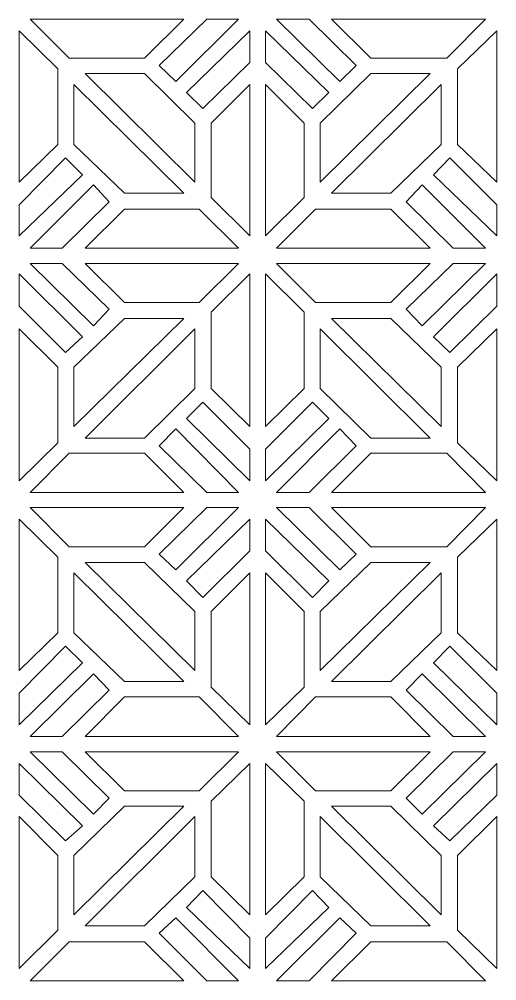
# Model space of a CAD drawing. Header units: millimetres. Extents: x -1200 to 1200, y -590 to 590.
# Drawn here: x -1200 to -615, y -590 to 590 of the extents above; entities that cross this region are included whole.
import ezdxf

# ---------------------------------------------------------------- set-up
doc = ezdxf.new("R2010")
doc.units = ezdxf.units.MM
doc.header["$MEASUREMENT"] = 0
doc.layers.add('Layer 1', color=7, linetype='Continuous')

msp = doc.modelspace()

# ---------------------------------------------------------------- linework, layer by layer
at = {"layer": 'Layer 1', "color": 250, "lineweight": 20}
for points, knots in [([(-1186.8798, 589.9734), (-1186.8798, 589.9734), (-998.2018, 589.9734), (-998.2018, 589.9734), (-998.2018, 589.9734), (-1046.3435, 542.0223), (-1046.3435, 542.0223), (-1046.3435, 542.0223), (-1138.7412, 542.0223), (-1138.7412, 542.0223), (-1138.7412, 542.0223), (-1186.8798, 589.9734), (-1186.8798, 589.9734)], [0, 0, 0, 0, 0.25, 0.25, 0.25, 0.5, 0.5, 0.5, 0.75, 0.75, 0.75, 1, 1, 1, 1]), ([(-931.4279, 589.9734), (-931.4279, 589.9734), (-1008.2961, 513.5514), (-1008.2961, 513.5514), (-1008.2961, 513.5514), (-1028.4845, 533.0346), (-1028.4845, 533.0346), (-1028.4845, 533.0346), (-970.2517, 589.9734), (-970.2517, 589.9734), (-970.2517, 589.9734), (-931.4279, 589.9734), (-931.4279, 589.9734)], [0, 0, 0, 0, 0.25, 0.25, 0.25, 0.5, 0.5, 0.5, 0.75, 0.75, 0.75, 1, 1, 1, 1]), ([(-884.8423, 589.9734), (-884.8423, 589.9734), (-844.4654, 589.9734), (-844.4654, 589.9734), (-844.4654, 589.9734), (-787.0092, 533.0346), (-787.0092, 533.0346), (-787.0092, 533.0346), (-807.1976, 513.5514), (-807.1976, 513.5514), (-807.1976, 513.5514), (-884.8423, 589.9734), (-884.8423, 589.9734)], [0, 0, 0, 0, 0.25, 0.25, 0.25, 0.5, 0.5, 0.5, 0.75, 0.75, 0.75, 1, 1, 1, 1]), ([(-817.2918, 589.9734), (-817.2918, 589.9734), (-628.6139, 589.9734), (-628.6139, 589.9734), (-628.6139, 589.9734), (-675.9759, 542.0223), (-675.9759, 542.0223), (-675.9759, 542.0223), (-769.1502, 542.0223), (-769.1502, 542.0223), (-769.1502, 542.0223), (-817.2918, 589.9734), (-817.2918, 589.9734)], [0, 0, 0, 0, 0.25, 0.25, 0.25, 0.5, 0.5, 0.5, 0.75, 0.75, 0.75, 1, 1, 1, 1]), ([(-1200.0799, 389.9306), (-1200.0799, 389.9306), (-1200.0799, 575.738), (-1200.0799, 575.738), (-1200.0799, 575.738), (-1152.7147, 529.2884), (-1152.7147, 529.2884), (-1152.7147, 529.2884), (-1152.7147, 436.3832), (-1152.7147, 436.3832), (-1152.7147, 436.3832), (-1200.0799, 389.9306), (-1200.0799, 389.9306)], [0, 0, 0, 0, 0.25, 0.25, 0.25, 0.5, 0.5, 0.5, 0.75, 0.75, 0.75, 1, 1, 1, 1]), ([(-995.0959, 500.0652), (-995.0959, 500.0652), (-917.4512, 575.738), (-917.4512, 575.738), (-917.4512, 575.738), (-917.4512, 536.7808), (-917.4512, 536.7808), (-917.4512, 536.7808), (-974.9106, 480.585), (-974.9106, 480.585), (-974.9106, 480.585), (-995.0959, 500.0652), (-995.0959, 500.0652)], [0, 0, 0, 0, 0.25, 0.25, 0.25, 0.5, 0.5, 0.5, 0.75, 0.75, 0.75, 1, 1, 1, 1]), ([(-898.0425, 536.7808), (-898.0425, 536.7808), (-898.0425, 575.738), (-898.0425, 575.738), (-898.0425, 575.738), (-820.3977, 500.0652), (-820.3977, 500.0652), (-820.3977, 500.0652), (-840.583, 480.585), (-840.583, 480.585), (-840.583, 480.585), (-898.0425, 536.7808), (-898.0425, 536.7808)], [0, 0, 0, 0, 0.25, 0.25, 0.25, 0.5, 0.5, 0.5, 0.75, 0.75, 0.75, 1, 1, 1, 1]), ([(-614.6373, 575.738), (-614.6373, 575.738), (-614.6373, 389.9306), (-614.6373, 389.9306), (-614.6373, 389.9306), (-662.779, 436.3832), (-662.779, 436.3832), (-662.779, 436.3832), (-662.779, 529.2884), (-662.779, 529.2884), (-662.779, 529.2884), (-614.6373, 575.738), (-614.6373, 575.738)], [0, 0, 0, 0, 0.25, 0.25, 0.25, 0.5, 0.5, 0.5, 0.75, 0.75, 0.75, 1, 1, 1, 1]), ([(-985.0049, 389.9306), (-985.0049, 389.9306), (-1119.3293, 523.2945), (-1119.3293, 523.2945), (-1119.3293, 523.2945), (-1046.3435, 523.2945), (-1046.3435, 523.2945), (-1046.3435, 523.2945), (-985.0049, 462.6064), (-985.0049, 462.6064), (-985.0049, 462.6064), (-985.0049, 389.9306), (-985.0049, 389.9306)], [0, 0, 0, 0, 0.25, 0.25, 0.25, 0.5, 0.5, 0.5, 0.75, 0.75, 0.75, 1, 1, 1, 1]), ([(-769.1502, 523.2945), (-769.1502, 523.2945), (-696.1643, 523.2945), (-696.1643, 523.2945), (-696.1643, 523.2945), (-831.2653, 389.9306), (-831.2653, 389.9306), (-831.2653, 389.9306), (-831.2653, 462.6064), (-831.2653, 462.6064), (-831.2653, 462.6064), (-769.1502, 523.2945), (-769.1502, 523.2945)], [0, 0, 0, 0, 0.25, 0.25, 0.25, 0.5, 0.5, 0.5, 0.75, 0.75, 0.75, 1, 1, 1, 1]), ([(-1133.3059, 509.8083), (-1133.3059, 509.8083), (-998.2018, 376.4505), (-998.2018, 376.4505), (-998.2018, 376.4505), (-1071.1877, 376.4505), (-1071.1877, 376.4505), (-1071.1877, 376.4505), (-1133.3059, 436.3832), (-1133.3059, 436.3832), (-1133.3059, 436.3832), (-1133.3059, 509.8083), (-1133.3059, 509.8083)], [0, 0, 0, 0, 0.25, 0.25, 0.25, 0.5, 0.5, 0.5, 0.75, 0.75, 0.75, 1, 1, 1, 1]), ([(-917.4512, 509.8083), (-917.4512, 509.8083), (-917.4512, 324.004), (-917.4512, 324.004), (-917.4512, 324.004), (-964.8164, 371.2059), (-964.8164, 371.2059), (-964.8164, 371.2059), (-964.8164, 462.6064), (-964.8164, 462.6064), (-964.8164, 462.6064), (-917.4512, 509.8083), (-917.4512, 509.8083)], [0, 0, 0, 0, 0.25, 0.25, 0.25, 0.5, 0.5, 0.5, 0.75, 0.75, 0.75, 1, 1, 1, 1]), ([(-898.0425, 324.004), (-898.0425, 324.004), (-898.0425, 509.8083), (-898.0425, 509.8083), (-898.0425, 509.8083), (-850.6772, 462.6064), (-850.6772, 462.6064), (-850.6772, 462.6064), (-850.6772, 371.2059), (-850.6772, 371.2059), (-850.6772, 371.2059), (-898.0425, 324.004), (-898.0425, 324.004)], [0, 0, 0, 0, 0.25, 0.25, 0.25, 0.5, 0.5, 0.5, 0.75, 0.75, 0.75, 1, 1, 1, 1]), ([(-682.9642, 509.8083), (-682.9642, 509.8083), (-682.9642, 436.3832), (-682.9642, 436.3832), (-682.9642, 436.3832), (-744.306, 376.4505), (-744.306, 376.4505), (-744.306, 376.4505), (-817.2918, 376.4505), (-817.2918, 376.4505), (-817.2918, 376.4505), (-682.9642, 509.8083), (-682.9642, 509.8083)], [0, 0, 0, 0, 0.25, 0.25, 0.25, 0.5, 0.5, 0.5, 0.75, 0.75, 0.75, 1, 1, 1, 1]), ([(-1200.0799, 324.004), (-1200.0799, 324.004), (-1200.0799, 362.215), (-1200.0799, 362.215), (-1200.0799, 362.215), (-1143.4001, 419.9), (-1143.4001, 419.9), (-1143.4001, 419.9), (-1122.4352, 398.9215), (-1122.4352, 398.9215), (-1122.4352, 398.9215), (-1200.0799, 324.004), (-1200.0799, 324.004)], [0, 0, 0, 0, 0.25, 0.25, 0.25, 0.5, 0.5, 0.5, 0.75, 0.75, 0.75, 1, 1, 1, 1]), ([(-614.6373, 362.215), (-614.6373, 362.215), (-614.6373, 324.004), (-614.6373, 324.004), (-614.6373, 324.004), (-692.282, 398.9215), (-692.282, 398.9215), (-692.282, 398.9215), (-672.0935, 419.9), (-672.0935, 419.9), (-672.0935, 419.9), (-614.6373, 362.215), (-614.6373, 362.215)], [0, 0, 0, 0, 0.25, 0.25, 0.25, 0.5, 0.5, 0.5, 0.75, 0.75, 0.75, 1, 1, 1, 1]), ([(-1147.2825, 309.0193), (-1147.2825, 309.0193), (-1186.8798, 309.0193), (-1186.8798, 309.0193), (-1186.8798, 309.0193), (-1109.2351, 386.9337), (-1109.2351, 386.9337), (-1109.2351, 386.9337), (-1089.8232, 365.9612), (-1089.8232, 365.9612), (-1089.8232, 365.9612), (-1147.2825, 309.0193), (-1147.2825, 309.0193)], [0, 0, 0, 0, 0.25, 0.25, 0.25, 0.5, 0.5, 0.5, 0.75, 0.75, 0.75, 1, 1, 1, 1]), ([(-628.6139, 309.0193), (-628.6139, 309.0193), (-668.2112, 309.0193), (-668.2112, 309.0193), (-668.2112, 309.0193), (-725.6706, 365.9612), (-725.6706, 365.9612), (-725.6706, 365.9612), (-706.2586, 386.9337), (-706.2586, 386.9337), (-706.2586, 386.9337), (-628.6139, 309.0193), (-628.6139, 309.0193)], [0, 0, 0, 0, 0.25, 0.25, 0.25, 0.5, 0.5, 0.5, 0.75, 0.75, 0.75, 1, 1, 1, 1]), ([(-931.4279, 309.0193), (-931.4279, 309.0193), (-1119.3293, 309.0193), (-1119.3293, 309.0193), (-1119.3293, 309.0193), (-1071.1877, 356.9703), (-1071.1877, 356.9703), (-1071.1877, 356.9703), (-979.5695, 356.9703), (-979.5695, 356.9703), (-979.5695, 356.9703), (-931.4279, 309.0193), (-931.4279, 309.0193)], [0, 0, 0, 0, 0.25, 0.25, 0.25, 0.5, 0.5, 0.5, 0.75, 0.75, 0.75, 1, 1, 1, 1]), ([(-696.1643, 309.0193), (-696.1643, 309.0193), (-884.8423, 309.0193), (-884.8423, 309.0193), (-884.8423, 309.0193), (-836.7006, 356.9703), (-836.7006, 356.9703), (-836.7006, 356.9703), (-744.306, 356.9703), (-744.306, 356.9703), (-744.306, 356.9703), (-696.1643, 309.0193), (-696.1643, 309.0193)], [0, 0, 0, 0, 0.25, 0.25, 0.25, 0.5, 0.5, 0.5, 0.75, 0.75, 0.75, 1, 1, 1, 1]), ([(-1186.8798, 290.2884), (-1186.8798, 290.2884), (-1147.2825, 290.2884), (-1147.2825, 290.2884), (-1147.2825, 290.2884), (-1089.8232, 234.0958), (-1089.8232, 234.0958), (-1089.8232, 234.0958), (-1109.2351, 213.8725), (-1109.2351, 213.8725), (-1109.2351, 213.8725), (-1186.8798, 290.2884), (-1186.8798, 290.2884)], [0, 0, 0, 0, 0.25, 0.25, 0.25, 0.5, 0.5, 0.5, 0.75, 0.75, 0.75, 1, 1, 1, 1]), ([(-1119.3293, 290.2884), (-1119.3293, 290.2884), (-931.4279, 290.2884), (-931.4279, 290.2884), (-931.4279, 290.2884), (-979.5695, 242.3404), (-979.5695, 242.3404), (-979.5695, 242.3404), (-1071.1877, 242.3404), (-1071.1877, 242.3404), (-1071.1877, 242.3404), (-1119.3293, 290.2884), (-1119.3293, 290.2884)], [0, 0, 0, 0, 0.25, 0.25, 0.25, 0.5, 0.5, 0.5, 0.75, 0.75, 0.75, 1, 1, 1, 1]), ([(-884.8423, 290.2884), (-884.8423, 290.2884), (-696.1643, 290.2884), (-696.1643, 290.2884), (-696.1643, 290.2884), (-744.306, 242.3404), (-744.306, 242.3404), (-744.306, 242.3404), (-836.7006, 242.3404), (-836.7006, 242.3404), (-836.7006, 242.3404), (-884.8423, 290.2884), (-884.8423, 290.2884)], [0, 0, 0, 0, 0.25, 0.25, 0.25, 0.5, 0.5, 0.5, 0.75, 0.75, 0.75, 1, 1, 1, 1]), ([(-668.2112, 290.2884), (-668.2112, 290.2884), (-628.6139, 290.2884), (-628.6139, 290.2884), (-628.6139, 290.2884), (-706.2586, 213.8725), (-706.2586, 213.8725), (-706.2586, 213.8725), (-725.6706, 234.0958), (-725.6706, 234.0958), (-725.6706, 234.0958), (-668.2112, 290.2884), (-668.2112, 290.2884)], [0, 0, 0, 0, 0.25, 0.25, 0.25, 0.5, 0.5, 0.5, 0.75, 0.75, 0.75, 1, 1, 1, 1]), ([(-1200.0799, 237.845), (-1200.0799, 237.845), (-1200.0799, 277.5545), (-1200.0799, 277.5545), (-1200.0799, 277.5545), (-1122.4352, 200.3862), (-1122.4352, 200.3862), (-1122.4352, 200.3862), (-1143.4001, 180.9061), (-1143.4001, 180.9061), (-1143.4001, 180.9061), (-1200.0799, 237.845), (-1200.0799, 237.845)], [0, 0, 0, 0, 0.25, 0.25, 0.25, 0.5, 0.5, 0.5, 0.75, 0.75, 0.75, 1, 1, 1, 1]), ([(-964.8164, 136.7043), (-964.8164, 136.7043), (-964.8164, 230.3526), (-964.8164, 230.3526), (-964.8164, 230.3526), (-917.4512, 277.5545), (-917.4512, 277.5545), (-917.4512, 277.5545), (-917.4512, 90.2517), (-917.4512, 90.2517), (-917.4512, 90.2517), (-964.8164, 136.7043), (-964.8164, 136.7043)], [0, 0, 0, 0, 0.25, 0.25, 0.25, 0.5, 0.5, 0.5, 0.75, 0.75, 0.75, 1, 1, 1, 1]), ([(-850.6772, 136.7043), (-850.6772, 136.7043), (-898.0425, 90.2517), (-898.0425, 90.2517), (-898.0425, 90.2517), (-898.0425, 277.5545), (-898.0425, 277.5545), (-898.0425, 277.5545), (-850.6772, 230.3526), (-850.6772, 230.3526), (-850.6772, 230.3526), (-850.6772, 136.7043), (-850.6772, 136.7043)], [0, 0, 0, 0, 0.25, 0.25, 0.25, 0.5, 0.5, 0.5, 0.75, 0.75, 0.75, 1, 1, 1, 1]), ([(-614.6373, 277.5545), (-614.6373, 277.5545), (-614.6373, 237.845), (-614.6373, 237.845), (-614.6373, 237.845), (-672.0935, 180.9061), (-672.0935, 180.9061), (-672.0935, 180.9061), (-692.282, 200.3862), (-692.282, 200.3862), (-692.282, 200.3862), (-614.6373, 277.5545), (-614.6373, 277.5545)], [0, 0, 0, 0, 0.25, 0.25, 0.25, 0.5, 0.5, 0.5, 0.75, 0.75, 0.75, 1, 1, 1, 1]), ([(-1133.3059, 90.2517), (-1133.3059, 90.2517), (-1133.3059, 162.9245), (-1133.3059, 162.9245), (-1133.3059, 162.9245), (-1071.1877, 222.8633), (-1071.1877, 222.8633), (-1071.1877, 222.8633), (-998.2018, 222.8633), (-998.2018, 222.8633), (-998.2018, 222.8633), (-1133.3059, 90.2517), (-1133.3059, 90.2517)], [0, 0, 0, 0, 0.25, 0.25, 0.25, 0.5, 0.5, 0.5, 0.75, 0.75, 0.75, 1, 1, 1, 1]), ([(-682.9642, 162.9245), (-682.9642, 162.9245), (-682.9642, 90.2517), (-682.9642, 90.2517), (-682.9642, 90.2517), (-817.2918, 222.8633), (-817.2918, 222.8633), (-817.2918, 222.8633), (-744.306, 222.8633), (-744.306, 222.8633), (-744.306, 222.8633), (-682.9642, 162.9245), (-682.9642, 162.9245)], [0, 0, 0, 0, 0.25, 0.25, 0.25, 0.5, 0.5, 0.5, 0.75, 0.75, 0.75, 1, 1, 1, 1]), ([(-1200.0799, 23.5728), (-1200.0799, 23.5728), (-1200.0799, 210.1232), (-1200.0799, 210.1232), (-1200.0799, 210.1232), (-1152.7147, 162.9245), (-1152.7147, 162.9245), (-1152.7147, 162.9245), (-1152.7147, 70.0254), (-1152.7147, 70.0254), (-1152.7147, 70.0254), (-1200.0799, 23.5728), (-1200.0799, 23.5728)], [0, 0, 0, 0, 0.25, 0.25, 0.25, 0.5, 0.5, 0.5, 0.75, 0.75, 0.75, 1, 1, 1, 1]), ([(-1046.3435, 76.0162), (-1046.3435, 76.0162), (-1119.3293, 76.0162), (-1119.3293, 76.0162), (-1119.3293, 76.0162), (-985.0049, 210.1232), (-985.0049, 210.1232), (-985.0049, 210.1232), (-985.0049, 136.7043), (-985.0049, 136.7043), (-985.0049, 136.7043), (-1046.3435, 76.0162), (-1046.3435, 76.0162)], [0, 0, 0, 0, 0.25, 0.25, 0.25, 0.5, 0.5, 0.5, 0.75, 0.75, 0.75, 1, 1, 1, 1]), ([(-696.1643, 76.0162), (-696.1643, 76.0162), (-769.1502, 76.0162), (-769.1502, 76.0162), (-769.1502, 76.0162), (-831.2653, 136.7043), (-831.2653, 136.7043), (-831.2653, 136.7043), (-831.2653, 210.1232), (-831.2653, 210.1232), (-831.2653, 210.1232), (-696.1643, 76.0162), (-696.1643, 76.0162)], [0, 0, 0, 0, 0.25, 0.25, 0.25, 0.5, 0.5, 0.5, 0.75, 0.75, 0.75, 1, 1, 1, 1]), ([(-614.6373, 210.1232), (-614.6373, 210.1232), (-614.6373, 23.5728), (-614.6373, 23.5728), (-614.6373, 23.5728), (-662.779, 70.0254), (-662.779, 70.0254), (-662.779, 70.0254), (-662.779, 162.9245), (-662.779, 162.9245), (-662.779, 162.9245), (-614.6373, 210.1232), (-614.6373, 210.1232)], [0, 0, 0, 0, 0.25, 0.25, 0.25, 0.5, 0.5, 0.5, 0.75, 0.75, 0.75, 1, 1, 1, 1]), ([(-974.9106, 120.2211), (-974.9106, 120.2211), (-917.4512, 62.5331), (-917.4512, 62.5331), (-917.4512, 62.5331), (-917.4512, 23.5728), (-917.4512, 23.5728), (-917.4512, 23.5728), (-995.0959, 99.9887), (-995.0959, 99.9887), (-995.0959, 99.9887), (-974.9106, 120.2211), (-974.9106, 120.2211)], [0, 0, 0, 0, 0.25, 0.25, 0.25, 0.5, 0.5, 0.5, 0.75, 0.75, 0.75, 1, 1, 1, 1]), ([(-898.0425, 62.5331), (-898.0425, 62.5331), (-840.583, 120.2211), (-840.583, 120.2211), (-840.583, 120.2211), (-820.3977, 99.9887), (-820.3977, 99.9887), (-820.3977, 99.9887), (-898.0425, 23.5728), (-898.0425, 23.5728), (-898.0425, 23.5728), (-898.0425, 62.5331), (-898.0425, 62.5331)], [0, 0, 0, 0, 0.25, 0.25, 0.25, 0.5, 0.5, 0.5, 0.75, 0.75, 0.75, 1, 1, 1, 1]), ([(-931.4279, 9.3343), (-931.4279, 9.3343), (-970.2517, 9.3343), (-970.2517, 9.3343), (-970.2517, 9.3343), (-1028.4845, 66.2792), (-1028.4845, 66.2792), (-1028.4845, 66.2792), (-1008.2961, 87.2548), (-1008.2961, 87.2548), (-1008.2961, 87.2548), (-931.4279, 9.3343), (-931.4279, 9.3343)], [0, 0, 0, 0, 0.25, 0.25, 0.25, 0.5, 0.5, 0.5, 0.75, 0.75, 0.75, 1, 1, 1, 1]), ([(-787.0092, 66.2792), (-787.0092, 66.2792), (-844.4654, 9.3343), (-844.4654, 9.3343), (-844.4654, 9.3343), (-884.8423, 9.3343), (-884.8423, 9.3343), (-884.8423, 9.3343), (-807.1976, 87.2548), (-807.1976, 87.2548), (-807.1976, 87.2548), (-787.0092, 66.2792), (-787.0092, 66.2792)], [0, 0, 0, 0, 0.25, 0.25, 0.25, 0.5, 0.5, 0.5, 0.75, 0.75, 0.75, 1, 1, 1, 1]), ([(-998.2018, 9.3343), (-998.2018, 9.3343), (-1186.8798, 9.3343), (-1186.8798, 9.3343), (-1186.8798, 9.3343), (-1138.7412, 57.2884), (-1138.7412, 57.2884), (-1138.7412, 57.2884), (-1046.3435, 57.2884), (-1046.3435, 57.2884), (-1046.3435, 57.2884), (-998.2018, 9.3343), (-998.2018, 9.3343)], [0, 0, 0, 0, 0.25, 0.25, 0.25, 0.5, 0.5, 0.5, 0.75, 0.75, 0.75, 1, 1, 1, 1]), ([(-817.2918, 9.3343), (-817.2918, 9.3343), (-769.1502, 57.2884), (-769.1502, 57.2884), (-769.1502, 57.2884), (-817.2918, 9.3343), (-817.2918, 9.3343)], [0, 0, 0, 0, 0.5, 0.5, 0.5, 1, 1, 1, 1]), ([(-769.1502, 57.2884), (-769.1502, 57.2884), (-675.9759, 57.2884), (-675.9759, 57.2884), (-675.9759, 57.2884), (-628.6139, 9.3343), (-628.6139, 9.3343), (-628.6139, 9.3343), (-817.2918, 9.3343), (-817.2918, 9.3343), (-817.2918, 9.3343), (-769.1502, 57.2884), (-769.1502, 57.2884)], [0, 0, 0, 0, 0.25, 0.25, 0.25, 0.5, 0.5, 0.5, 0.75, 0.75, 0.75, 1, 1, 1, 1]), ([(-1186.8798, -9.3905), (-1186.8798, -9.3905), (-998.2018, -9.3905), (-998.2018, -9.3905), (-998.2018, -9.3905), (-1046.3435, -57.3447), (-1046.3435, -57.3447), (-1046.3435, -57.3447), (-1138.7412, -57.3447), (-1138.7412, -57.3447), (-1138.7412, -57.3447), (-1186.8798, -9.3905), (-1186.8798, -9.3905)], [0, 0, 0, 0, 0.25, 0.25, 0.25, 0.5, 0.5, 0.5, 0.75, 0.75, 0.75, 1, 1, 1, 1]), ([(-970.2517, -9.3905), (-970.2517, -9.3905), (-931.4279, -9.3905), (-931.4279, -9.3905), (-931.4279, -9.3905), (-1008.2961, -85.8125), (-1008.2961, -85.8125), (-1008.2961, -85.8125), (-1028.4845, -66.3354), (-1028.4845, -66.3354), (-1028.4845, -66.3354), (-970.2517, -9.3905), (-970.2517, -9.3905)], [0, 0, 0, 0, 0.25, 0.25, 0.25, 0.5, 0.5, 0.5, 0.75, 0.75, 0.75, 1, 1, 1, 1]), ([(-844.4654, -9.3905), (-844.4654, -9.3905), (-787.0092, -66.3354), (-787.0092, -66.3354), (-787.0092, -66.3354), (-807.1976, -85.8125), (-807.1976, -85.8125), (-807.1976, -85.8125), (-884.8423, -9.3905), (-884.8423, -9.3905), (-884.8423, -9.3905), (-844.4654, -9.3905), (-844.4654, -9.3905)], [0, 0, 0, 0, 0.25, 0.25, 0.25, 0.5, 0.5, 0.5, 0.75, 0.75, 0.75, 1, 1, 1, 1]), ([(-769.1502, -57.3447), (-769.1502, -57.3447), (-817.2918, -9.3905), (-817.2918, -9.3905), (-817.2918, -9.3905), (-628.6139, -9.3905), (-628.6139, -9.3905), (-628.6139, -9.3905), (-675.9759, -57.3447), (-675.9759, -57.3447), (-675.9759, -57.3447), (-769.1502, -57.3447), (-769.1502, -57.3447)], [0, 0, 0, 0, 0.25, 0.25, 0.25, 0.5, 0.5, 0.5, 0.75, 0.75, 0.75, 1, 1, 1, 1]), ([(-1200.0799, -209.4303), (-1200.0799, -209.4303), (-1200.0799, -23.626), (-1200.0799, -23.626), (-1200.0799, -23.626), (-1152.7147, -70.0786), (-1152.7147, -70.0786), (-1152.7147, -70.0786), (-1152.7147, -162.9807), (-1152.7147, -162.9807), (-1152.7147, -162.9807), (-1200.0799, -209.4303), (-1200.0799, -209.4303)], [0, 0, 0, 0, 0.25, 0.25, 0.25, 0.5, 0.5, 0.5, 0.75, 0.75, 0.75, 1, 1, 1, 1]), ([(-917.4512, -62.5862), (-917.4512, -62.5862), (-974.9106, -119.5251), (-974.9106, -119.5251), (-974.9106, -119.5251), (-995.0959, -99.2957), (-995.0959, -99.2957), (-995.0959, -99.2957), (-917.4512, -23.626), (-917.4512, -23.626), (-917.4512, -23.626), (-917.4512, -62.5862), (-917.4512, -62.5862)], [0, 0, 0, 0, 0.25, 0.25, 0.25, 0.5, 0.5, 0.5, 0.75, 0.75, 0.75, 1, 1, 1, 1]), ([(-840.583, -119.5251), (-840.583, -119.5251), (-898.0425, -62.5862), (-898.0425, -62.5862), (-898.0425, -62.5862), (-898.0425, -23.626), (-898.0425, -23.626), (-898.0425, -23.626), (-820.3977, -99.2957), (-820.3977, -99.2957), (-820.3977, -99.2957), (-840.583, -119.5251), (-840.583, -119.5251)], [0, 0, 0, 0, 0.25, 0.25, 0.25, 0.5, 0.5, 0.5, 0.75, 0.75, 0.75, 1, 1, 1, 1]), ([(-614.6373, -23.626), (-614.6373, -23.626), (-614.6373, -209.4303), (-614.6373, -209.4303), (-614.6373, -209.4303), (-662.779, -162.9807), (-662.779, -162.9807), (-662.779, -162.9807), (-662.779, -70.0786), (-662.779, -70.0786), (-662.779, -70.0786), (-614.6373, -23.626), (-614.6373, -23.626)], [0, 0, 0, 0, 0.25, 0.25, 0.25, 0.5, 0.5, 0.5, 0.75, 0.75, 0.75, 1, 1, 1, 1]), ([(-985.0049, -136.7575), (-985.0049, -136.7575), (-985.0049, -209.4303), (-985.0049, -209.4303), (-985.0049, -209.4303), (-1119.3293, -76.8247), (-1119.3293, -76.8247), (-1119.3293, -76.8247), (-1046.3435, -76.8247), (-1046.3435, -76.8247), (-1046.3435, -76.8247), (-985.0049, -136.7575), (-985.0049, -136.7575)], [0, 0, 0, 0, 0.25, 0.25, 0.25, 0.5, 0.5, 0.5, 0.75, 0.75, 0.75, 1, 1, 1, 1]), ([(-769.1502, -76.8247), (-769.1502, -76.8247), (-696.1643, -76.8247), (-696.1643, -76.8247), (-696.1643, -76.8247), (-831.2653, -209.4303), (-831.2653, -209.4303), (-831.2653, -209.4303), (-831.2653, -136.7575), (-831.2653, -136.7575), (-831.2653, -136.7575), (-769.1502, -76.8247), (-769.1502, -76.8247)], [0, 0, 0, 0, 0.25, 0.25, 0.25, 0.5, 0.5, 0.5, 0.75, 0.75, 0.75, 1, 1, 1, 1]), ([(-998.2018, -222.9165), (-998.2018, -222.9165), (-1071.1877, -222.9165), (-1071.1877, -222.9165), (-1071.1877, -222.9165), (-1133.3059, -162.9807), (-1133.3059, -162.9807), (-1133.3059, -162.9807), (-1133.3059, -89.5556), (-1133.3059, -89.5556), (-1133.3059, -89.5556), (-998.2018, -222.9165), (-998.2018, -222.9165)], [0, 0, 0, 0, 0.25, 0.25, 0.25, 0.5, 0.5, 0.5, 0.75, 0.75, 0.75, 1, 1, 1, 1]), ([(-964.8164, -229.6627), (-964.8164, -229.6627), (-964.8164, -136.7575), (-964.8164, -136.7575), (-964.8164, -136.7575), (-917.4512, -89.5556), (-917.4512, -89.5556), (-917.4512, -89.5556), (-917.4512, -276.1122), (-917.4512, -276.1122), (-917.4512, -276.1122), (-964.8164, -229.6627), (-964.8164, -229.6627)], [0, 0, 0, 0, 0.25, 0.25, 0.25, 0.5, 0.5, 0.5, 0.75, 0.75, 0.75, 1, 1, 1, 1]), ([(-898.0425, -89.5556), (-898.0425, -89.5556), (-850.6772, -136.7575), (-850.6772, -136.7575), (-850.6772, -136.7575), (-850.6772, -229.6627), (-850.6772, -229.6627), (-850.6772, -229.6627), (-898.0425, -276.1122), (-898.0425, -276.1122), (-898.0425, -276.1122), (-898.0425, -89.5556), (-898.0425, -89.5556)], [0, 0, 0, 0, 0.25, 0.25, 0.25, 0.5, 0.5, 0.5, 0.75, 0.75, 0.75, 1, 1, 1, 1]), ([(-682.9642, -89.5556), (-682.9642, -89.5556), (-682.9642, -162.9807), (-682.9642, -162.9807), (-682.9642, -162.9807), (-744.306, -222.9165), (-744.306, -222.9165), (-744.306, -222.9165), (-817.2918, -222.9165), (-817.2918, -222.9165), (-817.2918, -222.9165), (-682.9642, -89.5556), (-682.9642, -89.5556)], [0, 0, 0, 0, 0.25, 0.25, 0.25, 0.5, 0.5, 0.5, 0.75, 0.75, 0.75, 1, 1, 1, 1]), ([(-1200.0799, -276.1122), (-1200.0799, -276.1122), (-1200.0799, -237.155), (-1200.0799, -237.155), (-1200.0799, -237.155), (-1143.4001, -179.4639), (-1143.4001, -179.4639), (-1143.4001, -179.4639), (-1122.4352, -199.6902), (-1122.4352, -199.6902), (-1122.4352, -199.6902), (-1200.0799, -276.1122), (-1200.0799, -276.1122)], [0, 0, 0, 0, 0.25, 0.25, 0.25, 0.5, 0.5, 0.5, 0.75, 0.75, 0.75, 1, 1, 1, 1]), ([(-614.6373, -237.155), (-614.6373, -237.155), (-614.6373, -276.1122), (-614.6373, -276.1122), (-614.6373, -276.1122), (-692.282, -199.6902), (-692.282, -199.6902), (-692.282, -199.6902), (-672.0935, -179.4639), (-672.0935, -179.4639), (-672.0935, -179.4639), (-614.6373, -237.155), (-614.6373, -237.155)], [0, 0, 0, 0, 0.25, 0.25, 0.25, 0.5, 0.5, 0.5, 0.75, 0.75, 0.75, 1, 1, 1, 1]), ([(-1147.2825, -290.3446), (-1147.2825, -290.3446), (-1186.8798, -290.3446), (-1186.8798, -290.3446), (-1186.8798, -290.3446), (-1109.2351, -213.1764), (-1109.2351, -213.1764), (-1109.2351, -213.1764), (-1089.8232, -233.4058), (-1089.8232, -233.4058), (-1089.8232, -233.4058), (-1147.2825, -290.3446), (-1147.2825, -290.3446)], [0, 0, 0, 0, 0.25, 0.25, 0.25, 0.5, 0.5, 0.5, 0.75, 0.75, 0.75, 1, 1, 1, 1]), ([(-628.6139, -290.3446), (-628.6139, -290.3446), (-668.2112, -290.3446), (-668.2112, -290.3446), (-668.2112, -290.3446), (-725.6706, -233.4058), (-725.6706, -233.4058), (-725.6706, -233.4058), (-706.2586, -213.1764), (-706.2586, -213.1764), (-706.2586, -213.1764), (-628.6139, -290.3446), (-628.6139, -290.3446)], [0, 0, 0, 0, 0.25, 0.25, 0.25, 0.5, 0.5, 0.5, 0.75, 0.75, 0.75, 1, 1, 1, 1]), ([(-931.4279, -290.3446), (-931.4279, -290.3446), (-1119.3293, -290.3446), (-1119.3293, -290.3446), (-1119.3293, -290.3446), (-1071.1877, -241.6474), (-1071.1877, -241.6474), (-1071.1877, -241.6474), (-979.5695, -241.6474), (-979.5695, -241.6474), (-979.5695, -241.6474), (-931.4279, -290.3446), (-931.4279, -290.3446)], [0, 0, 0, 0, 0.25, 0.25, 0.25, 0.5, 0.5, 0.5, 0.75, 0.75, 0.75, 1, 1, 1, 1]), ([(-696.1643, -290.3446), (-696.1643, -290.3446), (-884.8423, -290.3446), (-884.8423, -290.3446), (-884.8423, -290.3446), (-836.7006, -241.6474), (-836.7006, -241.6474), (-836.7006, -241.6474), (-744.306, -241.6474), (-744.306, -241.6474), (-744.306, -241.6474), (-696.1643, -290.3446), (-696.1643, -290.3446)], [0, 0, 0, 0, 0.25, 0.25, 0.25, 0.5, 0.5, 0.5, 0.75, 0.75, 0.75, 1, 1, 1, 1]), ([(-1186.8798, -309.0755), (-1186.8798, -309.0755), (-1147.2825, -309.0755), (-1147.2825, -309.0755), (-1147.2825, -309.0755), (-1089.8232, -366.0144), (-1089.8232, -366.0144), (-1089.8232, -366.0144), (-1109.2351, -385.4945), (-1109.2351, -385.4945), (-1109.2351, -385.4945), (-1186.8798, -309.0755), (-1186.8798, -309.0755)], [0, 0, 0, 0, 0.25, 0.25, 0.25, 0.5, 0.5, 0.5, 0.75, 0.75, 0.75, 1, 1, 1, 1]), ([(-1119.3293, -309.0755), (-1119.3293, -309.0755), (-931.4279, -309.0755), (-931.4279, -309.0755), (-931.4279, -309.0755), (-979.5695, -357.0235), (-979.5695, -357.0235), (-979.5695, -357.0235), (-1071.1877, -357.0235), (-1071.1877, -357.0235), (-1071.1877, -357.0235), (-1119.3293, -309.0755), (-1119.3293, -309.0755)], [0, 0, 0, 0, 0.25, 0.25, 0.25, 0.5, 0.5, 0.5, 0.75, 0.75, 0.75, 1, 1, 1, 1]), ([(-884.8423, -309.0755), (-884.8423, -309.0755), (-696.1643, -309.0755), (-696.1643, -309.0755), (-696.1643, -309.0755), (-744.306, -357.0235), (-744.306, -357.0235), (-744.306, -357.0235), (-836.7006, -357.0235), (-836.7006, -357.0235), (-836.7006, -357.0235), (-884.8423, -309.0755), (-884.8423, -309.0755)], [0, 0, 0, 0, 0.25, 0.25, 0.25, 0.5, 0.5, 0.5, 0.75, 0.75, 0.75, 1, 1, 1, 1]), ([(-668.2112, -309.0755), (-668.2112, -309.0755), (-628.6139, -309.0755), (-628.6139, -309.0755), (-628.6139, -309.0755), (-706.2586, -385.4945), (-706.2586, -385.4945), (-706.2586, -385.4945), (-725.6706, -366.0144), (-725.6706, -366.0144), (-725.6706, -366.0144), (-668.2112, -309.0755), (-668.2112, -309.0755)], [0, 0, 0, 0, 0.25, 0.25, 0.25, 0.5, 0.5, 0.5, 0.75, 0.75, 0.75, 1, 1, 1, 1]), ([(-1200.0799, -362.2712), (-1200.0799, -362.2712), (-1200.0799, -323.3079), (-1200.0799, -323.3079), (-1200.0799, -323.3079), (-1122.4352, -399.7269), (-1122.4352, -399.7269), (-1122.4352, -399.7269), (-1143.4001, -418.4578), (-1143.4001, -418.4578), (-1143.4001, -418.4578), (-1200.0799, -362.2712), (-1200.0799, -362.2712)], [0, 0, 0, 0, 0.25, 0.25, 0.25, 0.5, 0.5, 0.5, 0.75, 0.75, 0.75, 1, 1, 1, 1]), ([(-917.4512, -323.3079), (-917.4512, -323.3079), (-917.4512, -509.1122), (-917.4512, -509.1122), (-917.4512, -509.1122), (-964.8164, -462.6627), (-964.8164, -462.6627), (-964.8164, -462.6627), (-964.8164, -369.7636), (-964.8164, -369.7636), (-964.8164, -369.7636), (-917.4512, -323.3079), (-917.4512, -323.3079)], [0, 0, 0, 0, 0.25, 0.25, 0.25, 0.5, 0.5, 0.5, 0.75, 0.75, 0.75, 1, 1, 1, 1]), ([(-898.0425, -509.1122), (-898.0425, -509.1122), (-898.0425, -323.3079), (-898.0425, -323.3079), (-898.0425, -323.3079), (-850.6772, -369.7636), (-850.6772, -369.7636), (-850.6772, -369.7636), (-850.6772, -462.6627), (-850.6772, -462.6627), (-850.6772, -462.6627), (-898.0425, -509.1122), (-898.0425, -509.1122)], [0, 0, 0, 0, 0.25, 0.25, 0.25, 0.5, 0.5, 0.5, 0.75, 0.75, 0.75, 1, 1, 1, 1]), ([(-614.6373, -323.3079), (-614.6373, -323.3079), (-614.6373, -362.2712), (-614.6373, -362.2712), (-614.6373, -362.2712), (-672.0935, -418.4578), (-672.0935, -418.4578), (-672.0935, -418.4578), (-692.282, -399.7269), (-692.282, -399.7269), (-692.282, -399.7269), (-614.6373, -323.3079), (-614.6373, -323.3079)], [0, 0, 0, 0, 0.25, 0.25, 0.25, 0.5, 0.5, 0.5, 0.75, 0.75, 0.75, 1, 1, 1, 1]), ([(-998.2018, -375.7575), (-998.2018, -375.7575), (-1133.3059, -509.1122), (-1133.3059, -509.1122), (-1133.3059, -509.1122), (-1133.3059, -436.4425), (-1133.3059, -436.4425), (-1133.3059, -436.4425), (-1071.1877, -375.7575), (-1071.1877, -375.7575), (-1071.1877, -375.7575), (-998.2018, -375.7575), (-998.2018, -375.7575)], [0, 0, 0, 0, 0.25, 0.25, 0.25, 0.5, 0.5, 0.5, 0.75, 0.75, 0.75, 1, 1, 1, 1]), ([(-682.9642, -436.4425), (-682.9642, -436.4425), (-682.9642, -509.1122), (-682.9642, -509.1122), (-682.9642, -509.1122), (-817.2918, -375.7575), (-817.2918, -375.7575), (-817.2918, -375.7575), (-744.306, -375.7575), (-744.306, -375.7575), (-744.306, -375.7575), (-682.9642, -436.4425), (-682.9642, -436.4425)], [0, 0, 0, 0, 0.25, 0.25, 0.25, 0.5, 0.5, 0.5, 0.75, 0.75, 0.75, 1, 1, 1, 1]), ([(-1200.0799, -575.0419), (-1200.0799, -575.0419), (-1200.0799, -388.4914), (-1200.0799, -388.4914), (-1200.0799, -388.4914), (-1152.7147, -436.4425), (-1152.7147, -436.4425), (-1152.7147, -436.4425), (-1152.7147, -527.8431), (-1152.7147, -527.8431), (-1152.7147, -527.8431), (-1200.0799, -575.0419), (-1200.0799, -575.0419)], [0, 0, 0, 0, 0.25, 0.25, 0.25, 0.5, 0.5, 0.5, 0.75, 0.75, 0.75, 1, 1, 1, 1]), ([(-1119.3293, -522.6015), (-1119.3293, -522.6015), (-985.0049, -388.4914), (-985.0049, -388.4914), (-985.0049, -388.4914), (-985.0049, -462.6627), (-985.0049, -462.6627), (-985.0049, -462.6627), (-1046.3435, -522.6015), (-1046.3435, -522.6015), (-1046.3435, -522.6015), (-1119.3293, -522.6015), (-1119.3293, -522.6015)], [0, 0, 0, 0, 0.25, 0.25, 0.25, 0.5, 0.5, 0.5, 0.75, 0.75, 0.75, 1, 1, 1, 1]), ([(-696.1643, -522.6015), (-696.1643, -522.6015), (-769.1502, -522.6015), (-769.1502, -522.6015), (-769.1502, -522.6015), (-831.2653, -462.6627), (-831.2653, -462.6627), (-831.2653, -462.6627), (-831.2653, -388.4914), (-831.2653, -388.4914), (-831.2653, -388.4914), (-696.1643, -522.6015), (-696.1643, -522.6015)], [0, 0, 0, 0, 0.25, 0.25, 0.25, 0.5, 0.5, 0.5, 0.75, 0.75, 0.75, 1, 1, 1, 1]), ([(-614.6373, -388.4914), (-614.6373, -388.4914), (-614.6373, -575.0419), (-614.6373, -575.0419), (-614.6373, -575.0419), (-662.779, -527.8431), (-662.779, -527.8431), (-662.779, -527.8431), (-662.779, -436.4425), (-662.779, -436.4425), (-662.779, -436.4425), (-614.6373, -388.4914), (-614.6373, -388.4914)], [0, 0, 0, 0, 0.25, 0.25, 0.25, 0.5, 0.5, 0.5, 0.75, 0.75, 0.75, 1, 1, 1, 1]), ([(-917.4512, -575.0419), (-917.4512, -575.0419), (-995.0959, -500.1214), (-995.0959, -500.1214), (-995.0959, -500.1214), (-974.9106, -479.1428), (-974.9106, -479.1428), (-974.9106, -479.1428), (-917.4512, -537.5862), (-917.4512, -537.5862), (-917.4512, -537.5862), (-917.4512, -575.0419), (-917.4512, -575.0419)], [0, 0, 0, 0, 0.25, 0.25, 0.25, 0.5, 0.5, 0.5, 0.75, 0.75, 0.75, 1, 1, 1, 1]), ([(-898.0425, -575.0419), (-898.0425, -575.0419), (-898.0425, -537.5862), (-898.0425, -537.5862), (-898.0425, -537.5862), (-840.583, -479.1428), (-840.583, -479.1428), (-840.583, -479.1428), (-820.3977, -500.1214), (-820.3977, -500.1214), (-820.3977, -500.1214), (-898.0425, -575.0419), (-898.0425, -575.0419)], [0, 0, 0, 0, 0.25, 0.25, 0.25, 0.5, 0.5, 0.5, 0.75, 0.75, 0.75, 1, 1, 1, 1]), ([(-1008.2961, -512.8584), (-1008.2961, -512.8584), (-931.4279, -590.0266), (-931.4279, -590.0266), (-931.4279, -590.0266), (-970.2517, -590.0266), (-970.2517, -590.0266), (-970.2517, -590.0266), (-1028.4845, -531.5923), (-1028.4845, -531.5923), (-1028.4845, -531.5923), (-1008.2961, -512.8584), (-1008.2961, -512.8584)], [0, 0, 0, 0, 0.25, 0.25, 0.25, 0.5, 0.5, 0.5, 0.75, 0.75, 0.75, 1, 1, 1, 1]), ([(-844.4654, -590.0266), (-844.4654, -590.0266), (-884.8423, -590.0266), (-884.8423, -590.0266), (-884.8423, -590.0266), (-807.1976, -512.8584), (-807.1976, -512.8584), (-807.1976, -512.8584), (-787.0092, -531.5923), (-787.0092, -531.5923), (-787.0092, -531.5923), (-844.4654, -590.0266), (-844.4654, -590.0266)], [0, 0, 0, 0, 0.25, 0.25, 0.25, 0.5, 0.5, 0.5, 0.75, 0.75, 0.75, 1, 1, 1, 1]), ([(-998.2018, -590.0266), (-998.2018, -590.0266), (-1186.8798, -590.0266), (-1186.8798, -590.0266), (-1186.8798, -590.0266), (-1138.7412, -542.0816), (-1138.7412, -542.0816), (-1138.7412, -542.0816), (-1046.3435, -542.0816), (-1046.3435, -542.0816), (-1046.3435, -542.0816), (-998.2018, -590.0266), (-998.2018, -590.0266)], [0, 0, 0, 0, 0.25, 0.25, 0.25, 0.5, 0.5, 0.5, 0.75, 0.75, 0.75, 1, 1, 1, 1]), ([(-628.6139, -590.0266), (-628.6139, -590.0266), (-817.2918, -590.0266), (-817.2918, -590.0266), (-817.2918, -590.0266), (-769.1502, -542.0816), (-769.1502, -542.0816), (-769.1502, -542.0816), (-675.9759, -542.0816), (-675.9759, -542.0816), (-675.9759, -542.0816), (-628.6139, -590.0266), (-628.6139, -590.0266)], [0, 0, 0, 0, 0.25, 0.25, 0.25, 0.5, 0.5, 0.5, 0.75, 0.75, 0.75, 1, 1, 1, 1])]:
    msp.add_open_spline(points, degree=3, knots=knots, dxfattribs=at)

doc.saveas('drawing.dxf')
